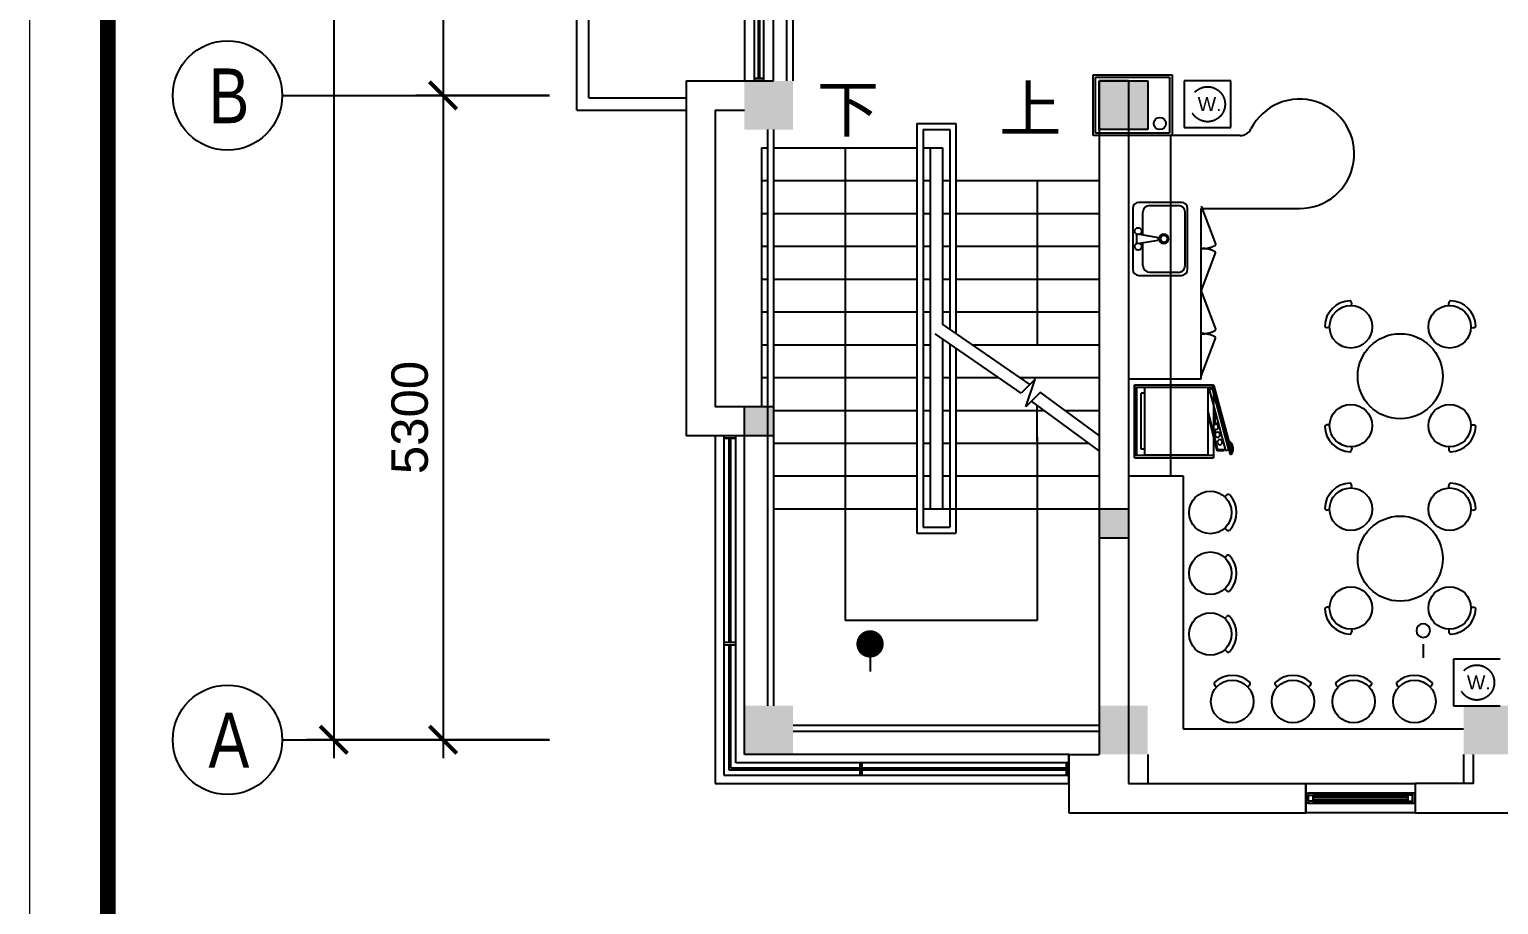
# Model space of a CAD drawing. Header units: millimetres. Extents: x 526420 to 928802, y 401925 to 509768.
# Drawn here: x 598341 to 610435, y 418581 to 425780 of the extents above; entities that cross this region are included whole.
import ezdxf
from ezdxf.enums import TextEntityAlignment as Align

# ---------------------------------------------------------------- set-up
doc = ezdxf.new("R2010")
doc.units = ezdxf.units.MM
doc.header["$LTSCALE"] = 3000
doc.header["$MEASUREMENT"] = 0
for name, pattern in [('CENTER', [2, 1.25, -0.25, 0.25, -0.25]), ('DASH', [0.35, 0.25, -0.1]), ('DASHED2', [0.375, 0.25, -0.125]), ('HIDDEN', [0.375, 0.25, -0.125]), ('TRATTEGGIATA2', [0.375, 0.25, -0.125])]:
    doc.linetypes.add(name, pattern=pattern)
doc.layers.get('0').update_dxf_attribs({"linetype": 'CONTINUOUS'})
for name, color, linetype in [('A', 7, 'CONTINUOUS'), ('A-GRID', 1, 'CONTINUOUS'), ('D-WALL', 7, 'CONTINUOUS'), ('D-WINDOW', 7, 'CONTINUOUS'), ('P-FURNI-A', 7, 'CONTINUOUS'), ('P-FURNI-I', 7, 'CONTINUOUS'), ('P-STAIR', 7, 'CONTINUOUS'), ('P-TEXT', 7, 'CONTINUOUS'), ('窗台线', 7, 'CONTINUOUS')]:
    doc.layers.add(name, color=color, linetype=linetype)
doc.styles.add('Arial', font='ARIAL.TTF')
doc.styles.add('TITLE', font='ARIAL.TTF')

msp = doc.modelspace()

# ---------------------------------------------------------------- linework, layer by layer
at = {"color": 0, "extrusion": (1.22461e-16, -4.53902e-23, -1)}
for p, q in [((607437, 422857), (608087, 422857)), ((607437, 422257), (607437, 422857)), ((607447, 422277), (607447, 422837)), ((607457, 422277), (607457, 422837)), ((607524, 422837), (608042, 422837)), ((607524, 422277), (607524, 422837)), ((607531, 422837), (608015, 422837)), ((608042, 422837), (608042, 422277)), ((608052, 422819), (608076, 422826)), ((608052, 422819), (608187, 422317)), ((608076, 422826), (608211, 422323)), ((608077, 422845), (608092, 422849)), ((608227, 422285), (608077, 422845)), ((608087, 422857), (608087, 422257)), ((608092, 422849), (608242, 422289)), ((607493, 422327), (607493, 422787)), ((607524, 422787), (607493, 422787)), ((608103, 422726), (608103, 422749)), ((608103, 422531), (608103, 422629)), ((608127, 422539), (608087, 422539)), ((608103, 422456), (608103, 422490)), ((608159, 422539), (608153, 422539)), ((607524, 422327), (607493, 422327)), ((608187, 422317), (608211, 422323)), ((608242, 422302), (608240, 422311)), ((607437, 422257), (608087, 422257)), ((608042, 422277), (607524, 422277)), ((608227, 422285), (608242, 422289))]:
    msp.add_line(p, q, dxfattribs=at)
at = {"color": 0, "linetype": 'TRATTEGGIATA2', "extrusion": (1.22461e-16, -4.53902e-23, -1)}
msp.add_line((607437, 422837), (608087, 422837), dxfattribs=at)
at = {"color": 0, "linetype": 'Continuous', "extrusion": (1.22461e-16, -4.53902e-23, -1)}
for p, q in [((608125, 422321), (608042, 422652)), ((608117, 422311), (608043, 422613)), ((608177, 422314), (608117, 422311)), ((608182, 422324), (608125, 422321)), ((607437, 422277), (608087, 422277))]:
    msp.add_line(p, q, dxfattribs=at)
at = {"color": 0, "linetype": 'ByBlock', "lineweight": -2}
for p, q in [((609814, 420723), (609814, 420611)), ((605261, 420613), (605261, 420500))]:
    msp.add_line(p, q, dxfattribs=at)
at = {"color": 0, "linetype": 'ByBlock', "const_width": 33.8}
for points in [[(601634, 425350), (601859, 425125)], [(601859, 425125), (601634, 425350)], [(600734, 420050), (600959, 419825)], [(601634, 420050), (601859, 419825)]]:
    msp.add_lwpolyline(points, dxfattribs=at)
at = {"color": 0, "linetype": 'ByBlock', "const_width": 112}
msp.add_lwpolyline([(605261, 420669, 1), (605261, 420782, 1)], format="xyb", close=True, dxfattribs=at)
at = {"color": 0, "ltscale": 0.7}
msp.add_circle((607647, 425007), 50, dxfattribs=at)
at = {"color": 0, "extrusion": (1.22461e-16, -4.53902e-23, -1)}
for centre in [(-608106, 422511), (-608121, 422446), (-608140, 422385)]:
    msp.add_circle(centre, 21, dxfattribs=at)
for radius, start, end in [(83.4, 129.8756, 200.1244), (78.4, 135.4644, 194.5356)]:
    msp.add_arc((-608164, 422331), radius, start, end, dxfattribs=at)
at = {"color": 0, "linetype": 'ByBlock'}
for start, end in [(90, 270), (270, 90)]:
    msp.add_arc((609814, 420836), 56.2, start, end, dxfattribs=at)
at = {"layer": 'A', "linetype": 'ByBlock', "lineweight": 0}
for points in [[(653764, 442782), (598341, 442782), (598341, 403213), (653764, 403213)], [(598986, 403857), (653120, 403857), (653120, 442138), (598986, 442138)]]:
    msp.add_lwpolyline(points, close=True, dxfattribs=at)
at = {"layer": 'A', "linetype": 'ByBlock', "lineweight": 0, "const_width": 129}
msp.add_lwpolyline([(598986, 403857), (653120, 403857), (653120, 442138), (598986, 442138)], close=True, dxfattribs=at)
at = {"layer": 'A-GRID', "color": 0, "ltscale": 0.7}
for p, q in [((600847, 433087), (600847, 419787)), ((601747, 427787), (601747, 425087)), ((601747, 425387), (601747, 419787)), ((602622, 425237), (601522, 425237)), ((602622, 425237), (601522, 425237)), ((602622, 419937), (600622, 419937)), ((602622, 419937), (601522, 419937))]:
    msp.add_line(p, q, dxfattribs=at)
at = {"layer": 'A-GRID', "color": 0, "linetype": 'CENTER'}
for p, q in [((600422, 425237), (602622, 425237)), ((600422, 419937), (602622, 419937))]:
    msp.add_line(p, q, dxfattribs=at)
at = {"layer": 'A-GRID', "color": 0, "ltscale": 5}
for centre in [(599972, 425237), (599972, 419937)]:
    msp.add_circle(centre, 450, dxfattribs=at)
at = {"layer": 'D-WALL', "color": 0}
for p, q in [((602847, 425117), (602847, 427757)), ((602947, 425217), (602947, 427657)), ((603747, 425357), (603747, 422437)), ((603747, 425357), (604227, 425357)), ((603747, 425357), (603747, 422437)), ((603747, 425357), (604227, 425357)), ((607147, 425357), (607147, 419817)), ((607147, 425357), (607147, 419817)), ((607387, 425357), (607147, 425357)), ((607387, 425357), (607387, 419577)), ((602947, 425217), (603747, 425217)), ((602847, 425117), (603747, 425117)), ((603987, 425117), (603987, 422677)), ((603987, 425117), (604227, 425117)), ((603987, 425117), (603987, 422677)), ((603987, 425117), (604227, 425117)), ((604467, 422677), (603987, 422677)), ((604467, 422677), (603987, 422677)), ((604467, 422437), (603747, 422437)), ((604467, 422437), (603747, 422437)), ((606897, 419817), (607147, 419817)), ((606897, 419817), (606897, 419337)), ((606897, 419817), (607147, 419817)), ((606897, 419817), (606897, 419337)), ((610227, 419577), (610227, 419817)), ((610227, 419577), (610227, 419817)), ((607387, 419577), (608847, 419577)), ((607387, 419577), (608847, 419577)), ((608847, 419577), (608847, 419337)), ((608847, 419577), (608847, 419337)), ((609747, 419577), (609747, 419337)), ((610227, 419577), (609747, 419577)), ((609747, 419577), (609747, 419337)), ((610227, 419577), (609747, 419577)), ((606897, 419337), (608847, 419337)), ((606897, 419337), (608847, 419337)), ((609747, 419337), (611057, 419337)), ((609747, 419337), (611057, 419337))]:
    msp.add_line(p, q, dxfattribs=at)
at = {"layer": 'D-WALL', "color": 0, "ltscale": 100}
for p, q in [((607147, 425357), (607547, 425357)), ((607147, 424957), (607147, 425357)), ((607147, 425357), (607547, 425357)), ((607147, 424957), (607147, 425357)), ((607547, 425357), (607547, 424957)), ((607547, 425357), (607547, 424957)), ((607547, 424957), (607147, 424957)), ((607547, 424957), (607147, 424957))]:
    msp.add_line(p, q, dxfattribs=at)
at = {"layer": 'D-WALL', "color": 0, "ltscale": 0.7}
for p, q in [((604227, 422437), (604227, 422677)), ((604227, 422437), (604227, 422677)), ((607147, 421837), (607387, 421837)), ((607147, 421837), (607387, 421837)), ((607147, 421597), (607387, 421597)), ((607147, 421597), (607387, 421597)), ((607547, 419817), (607547, 419577)), ((610147, 419817), (610147, 419577))]:
    msp.add_line(p, q, dxfattribs=at)
at = {"layer": 'D-WALL', "color": 0}
for points in [[(604227, 424957), (604627, 424957), (604227, 425357), (604627, 425357)], [(604227, 424957), (604627, 424957), (604227, 425357), (604627, 425357)], [(607147, 424957), (607547, 424957), (607147, 425357), (607547, 425357)], [(607147, 424957), (607547, 424957), (607147, 425357), (607547, 425357)], [(607147, 424957), (607547, 424957), (607147, 425357), (607547, 425357)], [(607147, 424957), (607547, 424957), (607147, 425357), (607547, 425357)], [(604227, 419817), (604627, 419817), (604227, 420217), (604627, 420217)], [(604227, 419817), (604627, 419817), (604227, 420217), (604627, 420217)], [(607147, 419817), (607547, 419817), (607147, 420217), (607547, 420217)], [(607147, 419817), (607547, 419817), (607147, 420217), (607547, 420217)], [(610147, 420217), (610547, 420217), (610147, 419817), (610547, 419817)], [(610147, 420217), (610547, 420217), (610147, 419817), (610547, 419817)]]:
    msp.add_solid(points, dxfattribs=at)
at = {"layer": 'D-WALL', "color": 0, "ltscale": 0.7}
for points in [[(604227, 422677), (604467, 422677), (604227, 422437), (604467, 422437)], [(604227, 422677), (604467, 422677), (604227, 422437), (604467, 422437)], [(607147, 421837), (607387, 421837), (607147, 421597), (607387, 421597)], [(607147, 421837), (607387, 421837), (607147, 421597), (607387, 421597)]]:
    msp.add_solid(points, dxfattribs=at)
at = {"layer": 'D-WINDOW', "color": 0, "ltscale": 0.7}
for p, q in [((604227, 427437), (604227, 425357)), ((604307, 427417), (604307, 425377)), ((604387, 425377), (604387, 427417)), ((604339, 425957), (604339, 425377)), ((604354, 425377), (604354, 425957)), ((604307, 425377), (604387, 425377)), ((604387, 425377), (604307, 425377)), ((604307, 425377), (604307, 425357)), ((604307, 425357), (604387, 425357)), ((604339, 425377), (604354, 425377)), ((604387, 425357), (604387, 425377)), ((608847, 419497), (608867, 419497)), ((608847, 419417), (608847, 419497)), ((608867, 419417), (608847, 419417)), ((609727, 419497), (608867, 419497)), ((608867, 419497), (608867, 419417)), ((608867, 419497), (608867, 419417)), ((608867, 419482), (608907, 419482)), ((608867, 419432), (608867, 419482)), ((608907, 419432), (608867, 419432)), ((608867, 419417), (609727, 419417)), ((609687, 419482), (608907, 419482)), ((608907, 419482), (608907, 419432)), ((608907, 419482), (608907, 419432)), ((609687, 419465), (608907, 419465)), ((608907, 419465), (608907, 419450)), ((608907, 419450), (609687, 419450)), ((608907, 419432), (609687, 419432)), ((609687, 419432), (609687, 419482)), ((609727, 419482), (609687, 419482)), ((609687, 419482), (609687, 419432)), ((609687, 419450), (609687, 419465)), ((609687, 419432), (609727, 419432)), ((609727, 419417), (609727, 419497)), ((609747, 419497), (609727, 419497)), ((609727, 419497), (609727, 419417)), ((609727, 419432), (609727, 419482)), ((609727, 419417), (609747, 419417)), ((609747, 419417), (609747, 419497)), ((609747, 419337), (608847, 419337))]:
    msp.add_line(p, q, dxfattribs=at)
at = {"layer": 'D-WINDOW', "color": 0}
for p, q in [((604227, 422437), (603987, 422437)), ((603987, 422437), (603987, 419577)), ((604057, 422437), (604057, 422417)), ((604157, 422437), (604057, 422437)), ((604157, 422417), (604157, 422437)), ((604227, 419817), (604227, 422437)), ((604057, 422417), (604157, 422417)), ((604157, 422417), (604057, 422417)), ((604057, 422417), (604057, 419647)), ((604114, 422417), (604099, 422417)), ((604099, 422417), (604099, 420737)), ((604114, 420737), (604114, 422417)), ((604157, 419747), (604157, 422417)), ((604057, 420737), (604057, 420717)), ((604157, 420737), (604057, 420737)), ((604157, 420717), (604157, 420737)), ((604057, 420717), (604157, 420717)), ((604099, 420717), (604099, 419690)), ((604114, 419705), (604114, 420717)), ((606897, 419817), (604227, 419817)), ((606897, 419577), (606897, 419817)), ((604057, 419647), (606877, 419647)), ((604099, 419690), (605177, 419690)), ((605177, 419705), (604114, 419705)), ((606877, 419747), (604157, 419747)), ((605197, 419747), (605177, 419747)), ((605177, 419747), (605177, 419647)), ((605177, 419647), (605197, 419647)), ((605197, 419647), (605197, 419747)), ((606877, 419705), (605197, 419705)), ((605197, 419690), (606877, 419690)), ((606897, 419747), (606877, 419747)), ((606877, 419747), (606877, 419647)), ((606877, 419647), (606877, 419747)), ((606877, 419690), (606877, 419705)), ((606877, 419647), (606897, 419647)), ((606897, 419647), (606897, 419747)), ((603987, 419577), (606897, 419577))]:
    msp.add_line(p, q, dxfattribs=at)
at = {"layer": 'P-FURNI-A', "color": 0, "ltscale": 100}
for p, q in [((607097, 425407), (607747, 425407)), ((607097, 424907), (607097, 425407)), ((607117, 425387), (607727, 425387)), ((607117, 424927), (607117, 425387)), ((607727, 425387), (607727, 424927)), ((607747, 425407), (607747, 424907)), ((607747, 424907), (607097, 424907)), ((607727, 424927), (607117, 424927))]:
    msp.add_line(p, q, dxfattribs=at)
at = {"layer": 'P-FURNI-I', "color": 0, "linetype": 'DASH'}
for p, q in [((608231, 425357), (607847, 425357)), ((607847, 425357), (607847, 424973)), ((608231, 424973), (608231, 425357)), ((607847, 424973), (608231, 424973)), ((610447, 420600), (610063, 420600)), ((610063, 420600), (610063, 420216)), ((610063, 420216), (610447, 420216))]:
    msp.add_line(p, q, dxfattribs=at)
at = {"layer": 'P-FURNI-I', "color": 0, "ltscale": 2}
for p, q in [((608307, 424907), (607387, 424907)), ((607987, 422907), (607987, 424307)), ((607987, 424307), (608797, 424307)), ((607387, 422907), (607387, 422907)), ((607387, 422907), (607987, 422907))]:
    msp.add_line(p, q, dxfattribs=at)
at = {"layer": 'P-FURNI-I', "color": 0, "linetype": 'DASHED2', "ltscale": 50}
for p, q in [((607737, 424907), (607387, 424907)), ((607737, 422107), (607737, 424907)), ((607387, 422107), (607737, 422107))]:
    msp.add_line(p, q, dxfattribs=at)
at = {"layer": 'P-FURNI-I', "color": 0}
for p, q in [((607424, 424307), (607424, 423807)), ((607824, 424357), (607474, 424357)), ((607874, 423807), (607874, 424307)), ((607474, 423757), (607824, 423757)), ((609225, 423509), (609226, 423528)), ((610026, 423509), (610025, 423528)), ((610026, 423509), (610025, 423528)), ((609044, 423328), (609025, 423327)), ((610207, 423328), (610226, 423327)), ((610207, 423328), (610226, 423327)), ((609044, 422527), (609025, 422527)), ((609044, 422527), (609025, 422527)), ((610207, 422527), (610226, 422527)), ((609225, 422346), (609226, 422327)), ((609225, 422346), (609226, 422327)), ((610026, 422346), (610025, 422327)), ((608181, 421935), (608194, 421949)), ((609225, 422009), (609226, 422028)), ((609225, 422009), (609226, 422028)), ((610026, 422009), (610025, 422028)), ((609044, 421828), (609025, 421827)), ((609044, 421828), (609025, 421827)), ((610207, 421828), (610226, 421827)), ((608181, 421679), (608194, 421665)), ((608181, 421435), (608194, 421449)), ((608181, 421179), (608194, 421165)), ((609044, 421027), (609025, 421027)), ((610207, 421027), (610226, 421027)), ((610207, 421027), (610226, 421027)), ((608181, 420935), (608194, 420949)), ((609225, 420846), (609226, 420827)), ((610026, 420846), (610025, 420827)), ((610026, 420846), (610025, 420827)), ((608181, 420679), (608194, 420665)), ((608114, 420372), (608100, 420385)), ((608370, 420372), (608384, 420385)), ((608614, 420372), (608600, 420385)), ((608870, 420372), (608884, 420385)), ((609114, 420372), (609100, 420385)), ((609370, 420372), (609384, 420385)), ((609614, 420372), (609600, 420385)), ((609870, 420372), (609884, 420385))]:
    msp.add_line(p, q, dxfattribs=at)
at = {"layer": 'P-FURNI-I', "color": 0, "linetype": 'Continuous'}
for p, q in [((607507, 424091), (607507, 424276)), ((607563, 424332), (607798, 424332)), ((607853, 424276), (607853, 423837)), ((607507, 423838), (607507, 424024)), ((607798, 423782), (607563, 423782))]:
    msp.add_line(p, q, dxfattribs=at)
at = {"layer": 'P-FURNI-I', "color": 0, "linetype": 'DASHED2'}
for p, q in [((607987, 424327), (608106, 424008)), ((607987, 423627), (608106, 423947)), ((607987, 423627), (608106, 423308)), ((607987, 422927), (608106, 423247))]:
    msp.add_line(p, q, dxfattribs=at)
at = {"layer": 'P-FURNI-I', "color": 8, "linetype": 'DASHED2'}
for p, q in [((607987, 424327), (608106, 424008)), ((607987, 423627), (608106, 423947)), ((607987, 423627), (608106, 423308)), ((607987, 422927), (608106, 423247))]:
    msp.add_line(p, q, dxfattribs=at)
at = {"layer": 'P-FURNI-I', "color": 0, "linetype": 'ByBlock', "extrusion": (0, 0, -1)}
for p, q in [((607455, 424095), (607455, 424019)), ((607480, 424095), (607633, 424070)), ((607633, 424044), (607480, 424019)), ((607633, 424070), (607633, 424044))]:
    msp.add_line(p, q, dxfattribs=at)
at = {"layer": 'P-FURNI-I', "color": 0, "ltscale": 100}
for p, q in [((607387, 422107), (607837, 422107)), ((607837, 422107), (607837, 420027)), ((607837, 420027), (610147, 420027))]:
    msp.add_line(p, q, dxfattribs=at)
at = {"layer": 'P-FURNI-I', "color": 0, "linetype": 'HIDDEN', "ltscale": 0.5}
for centre in [(608039, 425165), (610255, 420408)]:
    msp.add_circle(centre, 144, dxfattribs=at)
at = {"layer": 'P-FURNI-I', "color": 0}
for centre, radius in [((607468, 424121), 28.4), ((607468, 423994), 28.4), ((609219, 423334), 175), ((610032, 423334), 175), ((610032, 423334), 175), ((609219, 422521), 175), ((609219, 422521), 175), ((610032, 422521), 175), ((608062, 421807), 175), ((609219, 421834), 175), ((609219, 421834), 175), ((610032, 421834), 175), ((608062, 421307), 175), ((609219, 421021), 175), ((610032, 421021), 175), ((610032, 421021), 175), ((608062, 420807), 175), ((608242, 420252), 175), ((608742, 420252), 175), ((609242, 420252), 175), ((609742, 420252), 175)]:
    msp.add_circle(centre, radius, dxfattribs=at)
at = {"layer": 'P-FURNI-I', "color": 0, "ltscale": 2}
for centre in [(609625, 422927), (609625, 421427)]:
    msp.add_circle(centre, 350, dxfattribs=at)
at = {"layer": 'P-FURNI-I', "color": 0, "ltscale": 0.7}
for centre, radius, end in [((608797, 424757), 450, 152.9643), ((608307, 425007), 100, 332.9643)]:
    msp.add_arc(centre, radius, 270, end, dxfattribs=at)
at = {"layer": 'P-FURNI-I', "color": 0}
for centre, radius, start, end in [((607474, 424307), 50, 90, 180), ((607824, 424307), 50, 0, 90), ((607474, 423807), 50, 180, 270), ((607824, 423807), 50, 270, 0), ((609219, 423334), 215, 91.7716, 178.2284), ((609204, 423528), 21.9, 358.0633, 67.2403), ((610047, 423528), 21.9, 112.7597, 181.9367), ((610047, 423528), 21.9, 112.7597, 181.9367), ((610032, 423334), 215, 1.7716, 88.2284), ((610032, 423334), 215, 1.7716, 88.2284), ((609024, 423349), 21.9, 202.7597, 271.9367), ((610227, 423349), 21.9, 268.0633, 337.2403), ((610227, 423349), 21.9, 268.0633, 337.2403), ((609024, 422505), 21.9, 88.0633, 157.2403), ((609024, 422505), 21.9, 88.0633, 157.2403), ((609219, 422521), 215, 181.7716, 268.2284), ((609219, 422521), 215, 181.7716, 268.2284), ((610032, 422521), 215, 271.7716, 358.2284), ((610227, 422505), 21.9, 22.7597, 91.9367), ((609204, 422326), 21.9, 292.7597, 1.9367), ((609204, 422326), 21.9, 292.7597, 1.9367), ((610047, 422326), 21.9, 178.0633, 247.2403), ((608210, 421934), 21.9, 67.7597, 136.9367), ((608062, 421807), 215, 316.7716, 43.2284), ((609219, 421834), 215, 91.7716, 178.2284), ((609219, 421834), 215, 91.7716, 178.2284), ((609204, 422028), 21.9, 358.0633, 67.2403), ((609204, 422028), 21.9, 358.0633, 67.2403), ((610047, 422028), 21.9, 112.7597, 181.9367), ((610032, 421834), 215, 1.7716, 88.2284), ((609024, 421849), 21.9, 202.7597, 271.9367), ((609024, 421849), 21.9, 202.7597, 271.9367), ((610227, 421849), 21.9, 268.0633, 337.2403), ((608210, 421680), 21.9, 223.0633, 292.2403), ((608210, 421434), 21.9, 67.7597, 136.9367), ((608062, 421307), 215, 316.7716, 43.2284), ((608210, 421180), 21.9, 223.0633, 292.2403), ((609024, 421005), 21.9, 88.0633, 157.2403), ((609219, 421021), 215, 181.7716, 268.2284), ((610032, 421021), 215, 271.7716, 358.2284), ((610032, 421021), 215, 271.7716, 358.2284), ((610227, 421005), 21.9, 22.7597, 91.9367), ((610227, 421005), 21.9, 22.7597, 91.9367), ((608210, 420934), 21.9, 67.7597, 136.9367), ((608062, 420807), 215, 316.7716, 43.2284), ((609204, 420826), 21.9, 292.7597, 1.9367), ((610047, 420826), 21.9, 178.0633, 247.2403), ((610047, 420826), 21.9, 178.0633, 247.2403), ((608210, 420680), 21.9, 223.0633, 292.2403), ((608115, 420401), 21.9, 157.7597, 226.9367), ((608242, 420252), 215, 46.7716, 133.2284), ((608369, 420401), 21.9, 313.0633, 22.2403), ((608615, 420401), 21.9, 157.7597, 226.9367), ((608742, 420252), 215, 46.7716, 133.2284), ((608869, 420401), 21.9, 313.0633, 22.2403), ((609115, 420401), 21.9, 157.7597, 226.9367), ((609242, 420252), 215, 46.7716, 133.2284), ((609369, 420401), 21.9, 313.0633, 22.2403), ((609615, 420401), 21.9, 157.7597, 226.9367), ((609742, 420252), 215, 46.7716, 133.2284), ((609869, 420401), 21.9, 313.0633, 22.2403)]:
    msp.add_arc(centre, radius, start, end, dxfattribs=at)
at = {"layer": 'P-FURNI-I', "color": 0, "linetype": 'Continuous'}
for centre, start, end in [((607563, 424276), 90, 180), ((607798, 424276), 0, 90), ((607563, 423838), 180, 269.96), ((607798, 423837), 269.96, 0)]:
    msp.add_arc(centre, 55.6, start, end, dxfattribs=at)
at = {"layer": 'P-FURNI-I', "color": 0, "linetype": 'DASHED2'}
for centre, start, end in [((607999, 424180), 266.678, 301.9801), ((607999, 423775), 58.0199, 93.322), ((607999, 423480), 266.678, 301.9801), ((607999, 423075), 58.0199, 93.322)]:
    msp.add_arc(centre, 203, start, end, dxfattribs=at)
at = {"layer": 'P-FURNI-I', "color": 8, "linetype": 'DASHED2'}
for centre, start, end in [((607999, 424180), 266.678, 301.9801), ((607999, 423775), 58.0199, 93.322), ((607999, 423480), 266.678, 301.9801), ((607999, 423075), 58.0199, 93.322)]:
    msp.add_arc(centre, 203, start, end, dxfattribs=at)
at = {"layer": 'P-FURNI-I', "color": 0, "linetype": 'Continuous', "extrusion": (0, 0, -1)}
msp.add_ellipse((607680, 424058), major_axis=(-26.9, 26.9), ratio=1, dxfattribs=at)
msp.add_ellipse((607680, 424058), major_axis=(19.9, 19.9), ratio=1, start_param=-1.570796, end_param=4.712389, dxfattribs=at)
at = {"layer": 'P-STAIR', "color": 0}
for p, q in [((604577, 425357), (604577, 427437)), ((604627, 425357), (604627, 427437)), ((605647, 425007), (605647, 421637)), ((605647, 425007), (605967, 425007)), ((605647, 425007), (605647, 421637)), ((605647, 425007), (605967, 425007)), ((605967, 425007), (605967, 423280)), ((605967, 425007), (605967, 423280)), ((604417, 424957), (604417, 420217)), ((604417, 424957), (604417, 420217)), ((604467, 424957), (604467, 420217)), ((604467, 424957), (604467, 420217)), ((605697, 424957), (605697, 421687)), ((605697, 424957), (605917, 424957)), ((605697, 424957), (605697, 421687)), ((605697, 424957), (605917, 424957)), ((605917, 424957), (605917, 423314)), ((605917, 424957), (605917, 423314)), ((604367, 424807), (604367, 422677)), ((604367, 424807), (604417, 424807)), ((604367, 424807), (604367, 422677)), ((604367, 424807), (604417, 424807)), ((604467, 424807), (605647, 424807)), ((604467, 424807), (605647, 424807)), ((605697, 424807), (605857, 424807)), ((605697, 424807), (605857, 424807)), ((605757, 424807), (605757, 421837)), ((605757, 424807), (605757, 421837)), ((605857, 424807), (605857, 423356)), ((605857, 424807), (605857, 423356)), ((604367, 424537), (604417, 424537)), ((604367, 424537), (604417, 424537)), ((604467, 424537), (605647, 424537)), ((604467, 424537), (605647, 424537)), ((605697, 424537), (605757, 424537)), ((605697, 424537), (605757, 424537)), ((605857, 424537), (605917, 424537)), ((605857, 424537), (605917, 424537)), ((605967, 424537), (607147, 424537)), ((605967, 424537), (607147, 424537)), ((604367, 424267), (604417, 424267)), ((604367, 424267), (604417, 424267)), ((604467, 424267), (605647, 424267)), ((604467, 424267), (605647, 424267)), ((605697, 424267), (605757, 424267)), ((605697, 424267), (605757, 424267)), ((605857, 424267), (605917, 424267)), ((605857, 424267), (605917, 424267)), ((605967, 424267), (607147, 424267)), ((605967, 424267), (607147, 424267)), ((604367, 423997), (604417, 423997)), ((604367, 423997), (604417, 423997)), ((604467, 423997), (605647, 423997)), ((604467, 423997), (605647, 423997)), ((605697, 423997), (605757, 423997)), ((605697, 423997), (605757, 423997)), ((605857, 423997), (605917, 423997)), ((605857, 423997), (605917, 423997)), ((605967, 423997), (607147, 423997)), ((605967, 423997), (607147, 423997)), ((604367, 423727), (604417, 423727)), ((604367, 423727), (604417, 423727)), ((604467, 423727), (605647, 423727)), ((604467, 423727), (605647, 423727)), ((605697, 423727), (605757, 423727)), ((605697, 423727), (605757, 423727)), ((605857, 423727), (605917, 423727)), ((605857, 423727), (605917, 423727)), ((605967, 423727), (607147, 423727)), ((605967, 423727), (607147, 423727)), ((604367, 423457), (604417, 423457)), ((604367, 423457), (604417, 423457)), ((604467, 423457), (605647, 423457)), ((604467, 423457), (605647, 423457)), ((605697, 423457), (605757, 423457)), ((605697, 423457), (605757, 423457)), ((605857, 423457), (605917, 423457)), ((605857, 423457), (605917, 423457)), ((605967, 423457), (607147, 423457)), ((605967, 423457), (607147, 423457)), ((606504, 422787), (605798, 423275)), ((606504, 422787), (605798, 423275)), ((606573, 422861), (605857, 423356)), ((606573, 422861), (605857, 423356)), ((604367, 423187), (604417, 423187)), ((604367, 423187), (604417, 423187)), ((604467, 423187), (605647, 423187)), ((604467, 423187), (605647, 423187)), ((605697, 423187), (605757, 423187)), ((605697, 423187), (605757, 423187)), ((605857, 423234), (605857, 421837)), ((605857, 423234), (605857, 421837)), ((605917, 423193), (605917, 421687)), ((605917, 423193), (605917, 421687)), ((605967, 423158), (605967, 421637)), ((605967, 423158), (605967, 421637)), ((606101, 423187), (607147, 423187)), ((606101, 423187), (607147, 423187)), ((604367, 422917), (604417, 422917)), ((604367, 422917), (604417, 422917)), ((604467, 422917), (605647, 422917)), ((604467, 422917), (605647, 422917)), ((605697, 422917), (605757, 422917)), ((605697, 422917), (605757, 422917)), ((605857, 422917), (605917, 422917)), ((605857, 422917), (605917, 422917)), ((605967, 422917), (606316, 422917)), ((605967, 422917), (606316, 422917)), ((606495, 422917), (607147, 422917)), ((606495, 422917), (607147, 422917)), ((606619, 422903), (606504, 422787)), ((606619, 422903), (606504, 422787)), ((606544, 422675), (606619, 422903)), ((606544, 422675), (606619, 422903)), ((606662, 422795), (606544, 422675)), ((606662, 422795), (606544, 422675)), ((607147, 422439), (606660, 422796)), ((607147, 422439), (606660, 422796)), ((607147, 422315), (606591, 422723)), ((607147, 422315), (606591, 422723)), ((604467, 422647), (605647, 422647)), ((604467, 422647), (605647, 422647)), ((605697, 422647), (605757, 422647)), ((605697, 422647), (605757, 422647)), ((605857, 422647), (605917, 422647)), ((605857, 422647), (605917, 422647)), ((605967, 422647), (606694, 422647)), ((605967, 422647), (606694, 422647)), ((606864, 422647), (607147, 422647)), ((604467, 422377), (605647, 422377)), ((604467, 422377), (605647, 422377)), ((605697, 422377), (605757, 422377)), ((605697, 422377), (605757, 422377)), ((605857, 422377), (605917, 422377)), ((605857, 422377), (605917, 422377)), ((605967, 422377), (607063, 422377)), ((605967, 422377), (607063, 422377)), ((604467, 422107), (605647, 422107)), ((604467, 422107), (605647, 422107)), ((605697, 422107), (605757, 422107)), ((605697, 422107), (605757, 422107)), ((605857, 422107), (605917, 422107)), ((605857, 422107), (605917, 422107)), ((605967, 422107), (607147, 422107)), ((605967, 422107), (607147, 422107)), ((604467, 421837), (605647, 421837)), ((604467, 421837), (605647, 421837)), ((605697, 421837), (607147, 421837)), ((605697, 421837), (607147, 421837)), ((605647, 421637), (605967, 421637)), ((605647, 421637), (605967, 421637)), ((605697, 421687), (605917, 421687)), ((605697, 421687), (605917, 421687)), ((604627, 420057), (607147, 420057)), ((604627, 420057), (607147, 420057)), ((604627, 420007), (607147, 420007)), ((604627, 420007), (607147, 420007))]:
    msp.add_line(p, q, dxfattribs=at)
at = {"layer": 'P-TEXT', "color": 0}
for p, q in [((605057, 424807), (605057, 420918)), ((606637, 424537), (606637, 423187)), ((606637, 423489), (606637, 423197)), ((606637, 422393), (606637, 422685)), ((606637, 422425), (606637, 420918)), ((606637, 422425), (606637, 420918)), ((606637, 420918), (605057, 420918)), ((606637, 420918), (605057, 420918))]:
    msp.add_line(p, q, dxfattribs=at)
at = {"layer": '窗台线', "color": 0, "ltscale": 0.7}
for p, q in [((604467, 425357), (604467, 427437)), ((604227, 425357), (604467, 425357)), ((608847, 419577), (609747, 419577)), ((608847, 419337), (608847, 419577)), ((609747, 419577), (609747, 419337))]:
    msp.add_line(p, q, dxfattribs=at)

# ---------------------------------------------------------------- texts
at = {"layer": 'A-GRID', "color": 0, "style": 'Arial', "width": 0.8}
for s, p in [('B', (599816, 425009)), ('A', (599816, 419709))]:
    msp.add_text(s, height=450, dxfattribs=at).set_placement(p)
at = {"layer": 'A-GRID', "color": 0, "style": 'Arial'}
msp.add_text('5300', height=300, rotation=90, dxfattribs=at).set_placement((601621, 422122))
at = {"layer": 'P-FURNI-I', "color": 0, "linetype": 'DASH', "style": 'TITLE'}
for p in [(607958, 425108), (610174, 420351)]:
    msp.add_text('W.', height=115.2, dxfattribs=at).set_placement(p)
at = {"layer": 'P-TEXT', "color": 0, "style": 'Arial'}
for s, p in [('下', (605336, 424939)), ('上', (606836, 424939))]:
    msp.add_text(s, height=375, dxfattribs=at).set_placement(p, align=Align.RIGHT)

doc.saveas('drawing.dxf')
